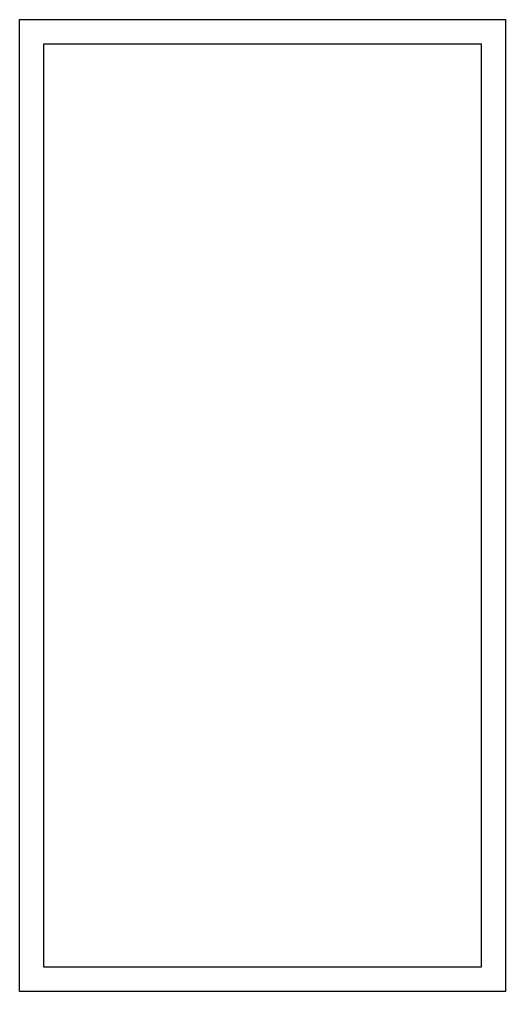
# Model space of a CAD drawing. Header units: metres. Extents: x 0 to 12, y 0 to 24.
import ezdxf

# ---------------------------------------------------------------- set-up
doc = ezdxf.new("R2010")
doc.units = ezdxf.units.M
doc.layers.add('RABBET', color=3, linetype='Continuous')

msp = doc.modelspace()

# ---------------------------------------------------------------- linework, layer by layer
at = {"layer": 'RABBET'}
for points in [[(0, 24), (12, 24), (12, 0), (0, 0), (0, 24)], [(0.5984, 23.4016), (11.4016, 23.4016), (11.4016, 0.5984), (0.5984, 0.5984), (0.5984, 23.4016)]]:
    msp.add_lwpolyline(points, dxfattribs=at)

doc.saveas('drawing.dxf')
